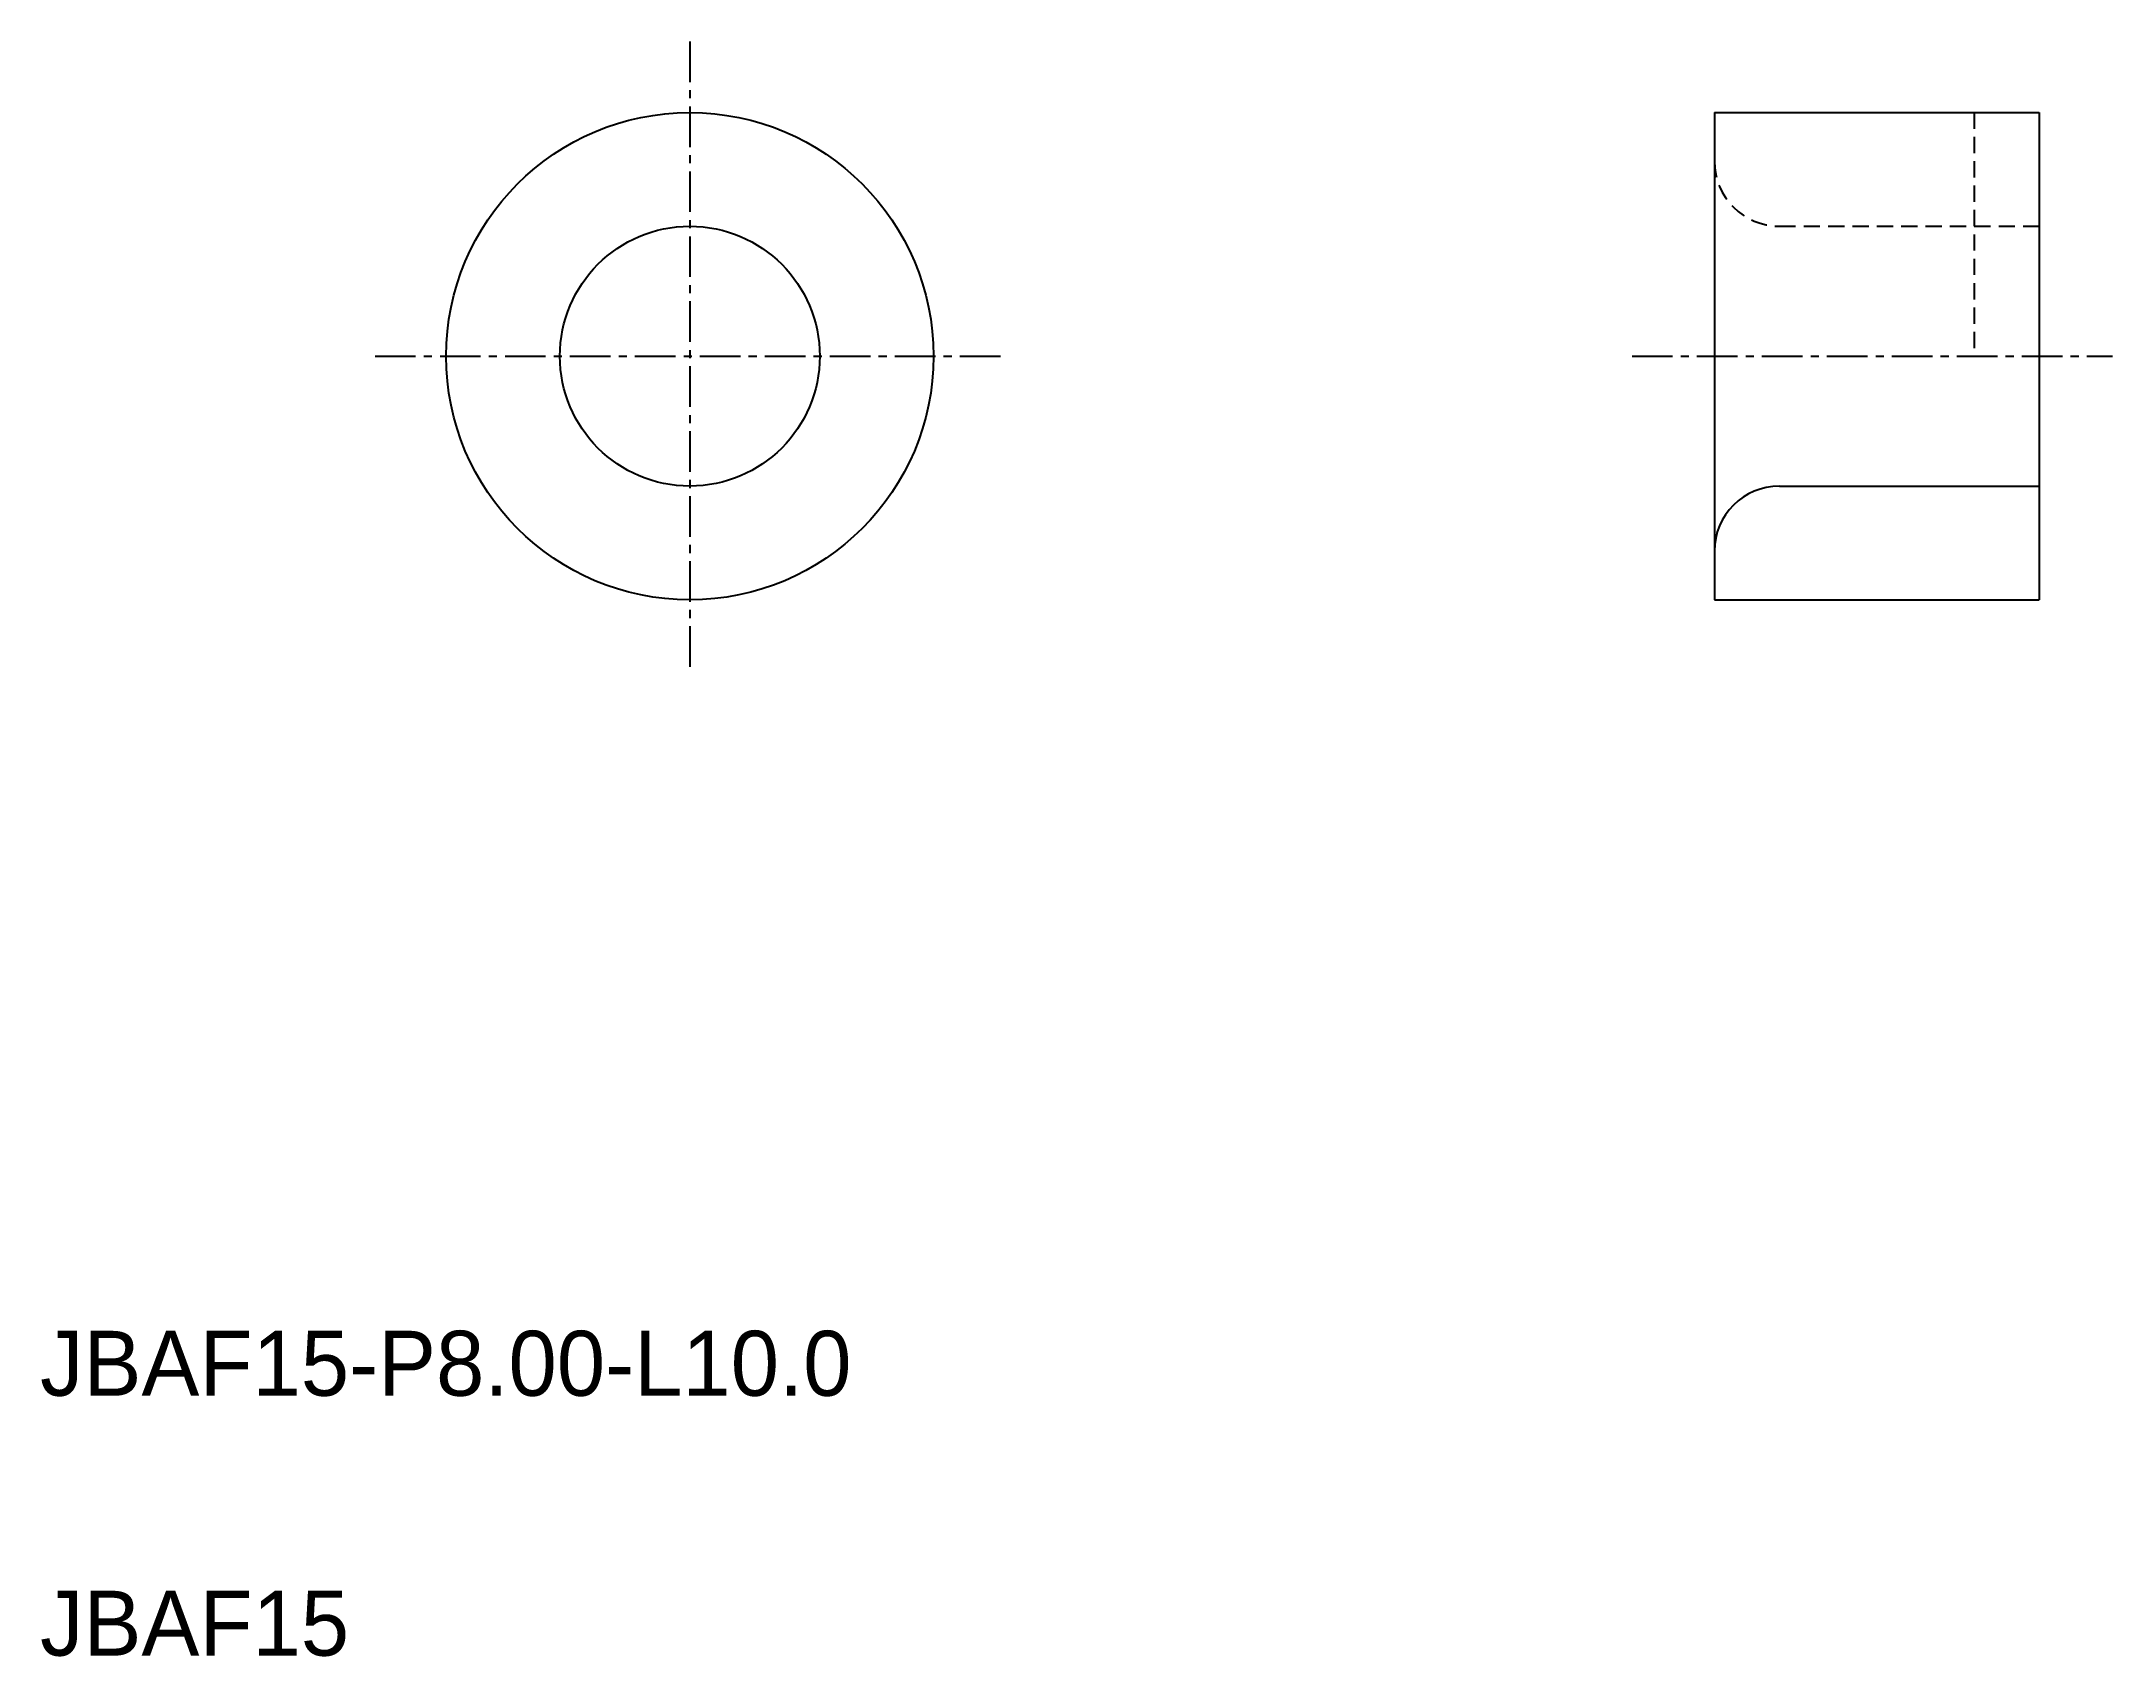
# Model space of a CAD drawing. Extents: x 10 to 73.8, y 10 to 59.7.
import ezdxf

# ---------------------------------------------------------------- set-up
doc = ezdxf.new("R2010")
doc.units = 0
doc.linetypes.add('CENTER', pattern=[2, 1.25, -0.25, 0.25, -0.25])
doc.linetypes.add('DASHED', pattern=[0.75, 0.5, -0.25])
doc.layers.get('0').update_dxf_attribs({"linetype": 'CONTINUOUS'})
doc.layers.add('CENTER', color=1, linetype='CENTER')

msp = doc.modelspace()

# ---------------------------------------------------------------- linework, layer by layer
at = {"color": 7, "linetype": 'CONTINUOUS'}
for p, q in [((61.537, 57.5), (61.537, 42.5)), ((61.537, 57.5), (71.537, 57.5)), ((71.537, 57.5), (71.537, 42.5)), ((65.537, 54), (65.537, 54)), ((67.537, 54), (67.537, 54)), ((63.537, 46), (71.537, 46)), ((61.537, 42.5), (71.537, 42.5))]:
    msp.add_line(p, q, dxfattribs=at)
at = {"color": 3, "linetype": 'DASHED'}
for p, q in [((69.537, 57.5), (69.537, 50)), ((63.537, 54), (71.537, 54))]:
    msp.add_line(p, q, dxfattribs=at)
at = {"color": 7, "linetype": 'CONTINUOUS'}
for radius in [7.5, 4]:
    msp.add_circle((30, 50), radius, dxfattribs=at)
at = {"color": 3, "linetype": 'DASHED'}
msp.add_arc((63.537, 56), 2, 180, 270, dxfattribs=at)
at = {"color": 7, "linetype": 'CONTINUOUS'}
msp.add_arc((63.537, 44), 2, 90, 180, dxfattribs=at)
at = {"layer": 'CENTER', "color": 1, "linetype": 'CENTER'}
for p, q in [((30, 59.689), (30, 40.311)), ((20.311, 50), (39.689, 50)), ((59.001, 50), (73.793, 50))]:
    msp.add_line(p, q, dxfattribs=at)

# ---------------------------------------------------------------- texts
at = {"color": 7, "linetype": 'CONTINUOUS'}
for s, p in [('JBAF15-P8.00-L10.0', (10, 18)), ('JBAF15', (10, 10))]:
    msp.add_text(s, height=2, dxfattribs=at).set_placement(p)

doc.saveas('drawing.dxf')
